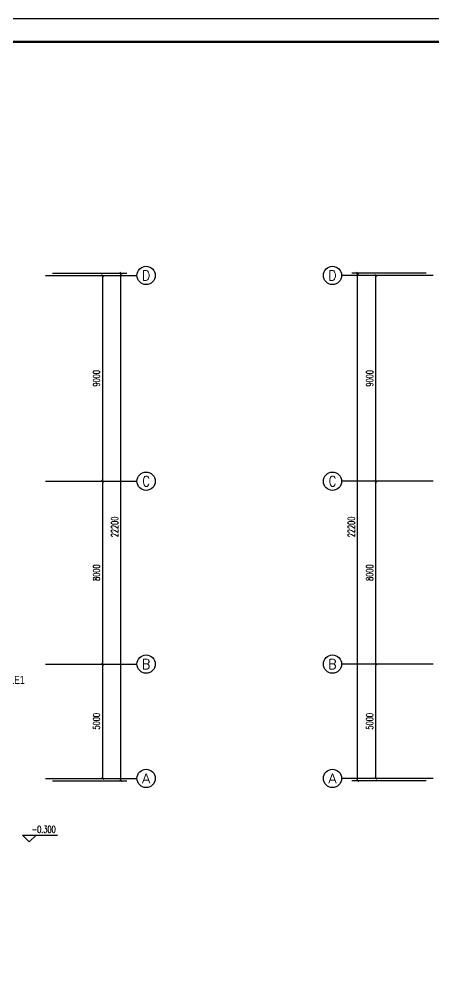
# Model space of a CAD drawing. Extents: x 5211311 to 5622788, y -441754 to -251897.
# Drawn here: x 5275055 to 5293174, y -404806 to -363337 of the extents above; entities that cross this region are included whole.
import ezdxf
from ezdxf.enums import TextEntityAlignment as Align

# ---------------------------------------------------------------- set-up
doc = ezdxf.new("R2010")
doc.units = 0
doc.header["$LTSCALE"] = 1000
doc.header["$MEASUREMENT"] = 0
doc.layers.get('0').update_dxf_attribs({"linetype": 'CONTINUOUS'})
doc.layers.get('Defpoints').update_dxf_attribs({"linetype": 'CONTINUOUS'})
for name, color, linetype in [('AXIS_TEXT', 7, 'CONTINUOUS'), ('PUB_TITLE', 4, 'CONTINUOUS'), ('建筑底图', 251, 'CONTINUOUS'), ('电气文字', 7, 'CONTINUOUS')]:
    doc.layers.add(name, color=color, linetype=linetype)
doc.styles.add('_TCH_AXIS', font='COMPLEX', dxfattribs={"bigfont": 'GBCBIG'})
doc.styles.add('_TCH_DIM', font='SIMPLEX', dxfattribs={"bigfont": 'GBCBIG'})
doc.styles.add('_TCH_DIM_T3', font='SIMPLEX', dxfattribs={"width": 0.705882, "bigfont": 'GBCBIG'})
doc.styles.add('COMPLEX', font='COMPLEX')
doc.styles.add('SCEI', font='hdtxt.shx', dxfattribs={"width": 0.8, "height": 400, "bigfont": 'hdhztxt.shx'})
doc.dimstyles.new('_TCH_ARCH&&100', dxfattribs={"dimtxt": 297.5, "dimasz": 100, "dimexe": 250, "dimexo": 300, "dimgap": 126.25, "dimtad": 1, "dimdec": 0, "dimzin": 0, "dimdsep": 46, "dimtxsty": '_TCH_DIM_T3', "dimblk": 'ARCHTICK', "dimcen": 0.09, "dimclrt": 7, "dimazin": 2, "dimtfac": 1, "dimtdec": 0, "dimtix": 1, "dimtmove": 2, "dimatfit": 3, "dimfxl": 0, "dimtolj": 1, "dimtzin": 0, "dimarcsym": 0})

# ---------------------------------------------------------------- blocks, each defined once
blk = doc.blocks.new('_ArchTick')
at = {"color": 0, "linetype": 'ByBlock', "const_width": 0.4}
blk.add_lwpolyline([(-0.5, -0.5), (0.5, 0.5)], dxfattribs=at)
blk = doc.blocks.new('*D13')
at = {"layer": 'Defpoints', "color": 0, "transparency": 16777216}
for p in [(5276220, -391556), (5278720, -391556), (5276220, -396556)]:
    blk.add_point(p, dxfattribs=at)
at = {"layer": '建筑底图', "color": 0, "lineweight": -2, "transparency": 16777216}
for p, q in [((5276520, -391556), (5278970, -391556)), ((5278720, -396556), (5278720, -391556)), ((5276520, -396556), (5278970, -396556))]:
    blk.add_line(p, q, dxfattribs=at)
at = {"layer": '建筑底图', "color": 0, "lineweight": -2, "transparency": 16777216, "xscale": 100, "yscale": 100, "zscale": 100}
for p, rotation in [((5278720, -391556), 90), ((5278720, -396556), 270)]:
    blk.add_blockref('_ArchTick', p, dxfattribs=dict(at, rotation=rotation))
at = {"layer": '建筑底图', "color": 7, "transparency": 16777216, "insert": (5278445, -394056), "char_height": 297.5, "attachment_point": 5, "rotation": 90, "style": '_TCH_DIM_T3'}
blk.add_mtext('\\A1;5000', dxfattribs=at)
blk = doc.blocks.new('*D14')
at = {"layer": 'Defpoints', "color": 0, "transparency": 16777216}
for p in [(5276220, -383556), (5278720, -383556), (5276220, -391556)]:
    blk.add_point(p, dxfattribs=at)
at = {"layer": '建筑底图', "color": 0, "lineweight": -2, "transparency": 16777216}
for p, q in [((5276520, -383556), (5278970, -383556)), ((5278720, -391556), (5278720, -383556)), ((5276520, -391556), (5278970, -391556))]:
    blk.add_line(p, q, dxfattribs=at)
at = {"layer": '建筑底图', "color": 0, "lineweight": -2, "transparency": 16777216, "xscale": 100, "yscale": 100, "zscale": 100}
for p, rotation in [((5278720, -383556), 90), ((5278720, -391556), 270)]:
    blk.add_blockref('_ArchTick', p, dxfattribs=dict(at, rotation=rotation))
at = {"layer": '建筑底图', "color": 7, "transparency": 16777216, "insert": (5278445, -387556), "char_height": 297.5, "attachment_point": 5, "rotation": 90, "style": '_TCH_DIM_T3'}
blk.add_mtext('\\A1;8000', dxfattribs=at)
blk = doc.blocks.new('*D15')
at = {"layer": 'Defpoints', "color": 0, "transparency": 16777216}
for p in [(5276220, -374556), (5278720, -374556), (5276220, -383556)]:
    blk.add_point(p, dxfattribs=at)
at = {"layer": '建筑底图', "color": 0, "lineweight": -2, "transparency": 16777216}
for p, q in [((5276520, -374556), (5278970, -374556)), ((5278720, -383556), (5278720, -374556)), ((5276520, -383556), (5278970, -383556))]:
    blk.add_line(p, q, dxfattribs=at)
at = {"layer": '建筑底图', "color": 0, "lineweight": -2, "transparency": 16777216, "xscale": 100, "yscale": 100, "zscale": 100}
for p, rotation in [((5278720, -374556), 90), ((5278720, -383556), 270)]:
    blk.add_blockref('_ArchTick', p, dxfattribs=dict(at, rotation=rotation))
at = {"layer": '建筑底图', "color": 7, "transparency": 16777216, "insert": (5278445, -379056), "char_height": 297.5, "attachment_point": 5, "rotation": 90, "style": '_TCH_DIM_T3'}
blk.add_mtext('\\A1;9000', dxfattribs=at)
blk = doc.blocks.new('*D16')
at = {"layer": 'Defpoints', "color": 0, "transparency": 16777216}
for p in [(5276220, -374456), (5279520, -374456), (5276220, -396656)]:
    blk.add_point(p, dxfattribs=at)
at = {"layer": '建筑底图', "color": 0, "lineweight": -2, "transparency": 16777216}
for p, q in [((5276520, -374456), (5279770, -374456)), ((5279520, -396656), (5279520, -374456)), ((5276520, -396656), (5279770, -396656))]:
    blk.add_line(p, q, dxfattribs=at)
at = {"layer": '建筑底图', "color": 0, "lineweight": -2, "transparency": 16777216, "xscale": 100, "yscale": 100, "zscale": 100}
for p, rotation in [((5279520, -374456), 90), ((5279520, -396656), 270)]:
    blk.add_blockref('_ArchTick', p, dxfattribs=dict(at, rotation=rotation))
at = {"layer": '建筑底图', "color": 7, "transparency": 16777216, "insert": (5279245, -385556), "char_height": 297.5, "attachment_point": 5, "rotation": 90, "style": '_TCH_DIM_T3'}
blk.add_mtext('\\A1;22200', dxfattribs=at)
blk = doc.blocks.new('_AXISO')
blk.add_circle((0, 0), 0.5)
at = {"layer": 'AXIS_TEXT', "style": 'COMPLEX', "width": 1.041667}
blk.add_attdef('A', text='', height=0.56, dxfattribs=at).set_placement((-0.25, -0.28), (0.25, -0.28), align=Align.FIT)
blk = doc.blocks.new('*D72')
at = {"layer": 'Defpoints', "color": 0, "transparency": 16777216}
for p in [(5290674, -391556), (5293174, -391556), (5293174, -396556)]:
    blk.add_point(p, dxfattribs=at)
at = {"layer": '建筑底图', "color": 0, "lineweight": -2, "transparency": 16777216}
for p, q in [((5292874, -391556), (5290424, -391556)), ((5290674, -396556), (5290674, -391556)), ((5292874, -396556), (5290424, -396556))]:
    blk.add_line(p, q, dxfattribs=at)
at = {"layer": '建筑底图', "color": 0, "lineweight": -2, "transparency": 16777216, "xscale": 100, "yscale": 100, "zscale": 100}
for p, rotation in [((5290674, -391556), 90), ((5290674, -396556), 270)]:
    blk.add_blockref('_ArchTick', p, dxfattribs=dict(at, rotation=rotation))
at = {"layer": '建筑底图', "color": 7, "transparency": 16777216, "insert": (5290399, -394056), "char_height": 297.5, "attachment_point": 5, "rotation": 90, "style": '_TCH_DIM_T3'}
blk.add_mtext('\\A1;5000', dxfattribs=at)
blk = doc.blocks.new('*D73')
at = {"layer": 'Defpoints', "color": 0, "transparency": 16777216}
for p in [(5290674, -383556), (5293174, -383556), (5293174, -391556)]:
    blk.add_point(p, dxfattribs=at)
at = {"layer": '建筑底图', "color": 0, "lineweight": -2, "transparency": 16777216}
for p, q in [((5292874, -383556), (5290424, -383556)), ((5290674, -391556), (5290674, -383556)), ((5292874, -391556), (5290424, -391556))]:
    blk.add_line(p, q, dxfattribs=at)
at = {"layer": '建筑底图', "color": 0, "lineweight": -2, "transparency": 16777216, "xscale": 100, "yscale": 100, "zscale": 100}
for p, rotation in [((5290674, -383556), 90), ((5290674, -391556), 270)]:
    blk.add_blockref('_ArchTick', p, dxfattribs=dict(at, rotation=rotation))
at = {"layer": '建筑底图', "color": 7, "transparency": 16777216, "insert": (5290399, -387556), "char_height": 297.5, "attachment_point": 5, "rotation": 90, "style": '_TCH_DIM_T3'}
blk.add_mtext('\\A1;8000', dxfattribs=at)
blk = doc.blocks.new('*D74')
at = {"layer": 'Defpoints', "color": 0, "transparency": 16777216}
for p in [(5290674, -374556), (5293174, -374556), (5293174, -383556)]:
    blk.add_point(p, dxfattribs=at)
at = {"layer": '建筑底图', "color": 0, "lineweight": -2, "transparency": 16777216}
for p, q in [((5292874, -374556), (5290424, -374556)), ((5290674, -383556), (5290674, -374556)), ((5292874, -383556), (5290424, -383556))]:
    blk.add_line(p, q, dxfattribs=at)
at = {"layer": '建筑底图', "color": 0, "lineweight": -2, "transparency": 16777216, "xscale": 100, "yscale": 100, "zscale": 100}
for p, rotation in [((5290674, -374556), 90), ((5290674, -383556), 270)]:
    blk.add_blockref('_ArchTick', p, dxfattribs=dict(at, rotation=rotation))
at = {"layer": '建筑底图', "color": 7, "transparency": 16777216, "insert": (5290399, -379056), "char_height": 297.5, "attachment_point": 5, "rotation": 90, "style": '_TCH_DIM_T3'}
blk.add_mtext('\\A1;9000', dxfattribs=at)
blk = doc.blocks.new('*D75')
at = {"layer": 'Defpoints', "color": 0, "transparency": 16777216}
for p in [(5289874, -374456), (5293174, -374456), (5293174, -396656)]:
    blk.add_point(p, dxfattribs=at)
at = {"layer": '建筑底图', "color": 0, "lineweight": -2, "transparency": 16777216}
for p, q in [((5292874, -374456), (5289624, -374456)), ((5289874, -396656), (5289874, -374456)), ((5292874, -396656), (5289624, -396656))]:
    blk.add_line(p, q, dxfattribs=at)
at = {"layer": '建筑底图', "color": 0, "lineweight": -2, "transparency": 16777216, "xscale": 100, "yscale": 100, "zscale": 100}
for p, rotation in [((5289874, -374456), 90), ((5289874, -396656), 270)]:
    blk.add_blockref('_ArchTick', p, dxfattribs=dict(at, rotation=rotation))
at = {"layer": '建筑底图', "color": 7, "transparency": 16777216, "insert": (5289599, -385556), "char_height": 297.5, "attachment_point": 5, "rotation": 90, "style": '_TCH_DIM_T3'}
blk.add_mtext('\\A1;22200', dxfattribs=at)

msp = doc.modelspace()

# ---------------------------------------------------------------- linework, layer by layer
at = {"layer": 'PUB_TITLE', "color": 4}
msp.add_lwpolyline([(5241988.4, -422737.3), (5326088.4, -422737.3), (5326088.4, -363337.3), (5241988.4, -363337.3)], close=True, dxfattribs=at)
at = {"layer": 'PUB_TITLE', "color": 4, "const_width": 100}
msp.add_lwpolyline([(5244488.4, -421737.3), (5325088.4, -421737.3), (5325088.4, -364337.3), (5244488.4, -364337.3)], close=True, dxfattribs=at)
at = {"layer": '建筑底图'}
for p, q in [((5276220.1, -374556.3), (5280220.1, -374556.3)), ((5293174.3, -374556.3), (5289174.3, -374556.3)), ((5276220.1, -383556.3), (5280220.1, -383556.3)), ((5293174.3, -383556.3), (5289174.3, -383556.3)), ((5276220.1, -391556.3), (5280220.1, -391556.3)), ((5293174.3, -391556.3), (5289174.3, -391556.3)), ((5276220.1, -396556.3), (5280220.1, -396556.3)), ((5293174.3, -396556.3), (5289174.3, -396556.3)), ((5275508.2, -399336), (5275208.2, -399036)), ((5275208.2, -399036), (5276748.4, -399036)), ((5275508.2, -399336), (5275808.2, -399036))]:
    msp.add_line(p, q, dxfattribs=at)

# ---------------------------------------------------------------- block references
ref = msp.add_blockref('_AXISO', (5280620.1, -374556.3), dxfattribs=dict(at, xscale=800, yscale=800, zscale=800))
ref.add_attrib('A', 'D', dxfattribs={"layer": 'AXIS_TEXT', "color": 0, "height": 435.3, "style": '_TCH_AXIS'}).set_placement((5280443.9, -374773.9), (5280796.2, -374773.9), align=Align.FIT)
ref = msp.add_blockref('_AXISO', (5288774.3, -374556.3), dxfattribs=dict(at, xscale=800, yscale=800, zscale=800))
ref.add_attrib('A', 'D', dxfattribs={"layer": 'AXIS_TEXT', "color": 0, "height": 435.3, "style": '_TCH_AXIS'}).set_placement((5288598.1, -374773.9), (5288950.5, -374773.9), align=Align.FIT)
ref = msp.add_blockref('_AXISO', (5280620.1, -383556.3), dxfattribs=dict(at, xscale=800, yscale=800, zscale=800))
ref.add_attrib('A', 'C', dxfattribs={"layer": 'AXIS_TEXT', "color": 0, "height": 455.7, "style": '_TCH_AXIS'}).set_placement((5280457.3, -383784.1), (5280782.8, -383784.1), align=Align.FIT)
ref = msp.add_blockref('_AXISO', (5288774.3, -383556.3), dxfattribs=dict(at, xscale=800, yscale=800, zscale=800))
ref.add_attrib('A', 'C', dxfattribs={"layer": 'AXIS_TEXT', "color": 0, "height": 455.7, "style": '_TCH_AXIS'}).set_placement((5288611.5, -383784.1), (5288937, -383784.1), align=Align.FIT)
ref = msp.add_blockref('_AXISO', (5280620.1, -391556.3), dxfattribs=dict(at, xscale=800, yscale=800, zscale=800))
ref.add_attrib('A', 'B', dxfattribs={"layer": 'AXIS_TEXT', "color": 0, "height": 435.3, "style": '_TCH_AXIS'}).set_placement((5280443.9, -391773.9), (5280796.2, -391773.9), align=Align.FIT)
ref = msp.add_blockref('_AXISO', (5288774.3, -391556.3), dxfattribs=dict(at, xscale=800, yscale=800, zscale=800))
ref.add_attrib('A', 'B', dxfattribs={"layer": 'AXIS_TEXT', "color": 0, "height": 435.3, "style": '_TCH_AXIS'}).set_placement((5288598.1, -391773.9), (5288950.5, -391773.9), align=Align.FIT)
ref = msp.add_blockref('_AXISO', (5280620.1, -396556.3), dxfattribs=dict(at, xscale=800, yscale=800, zscale=800))
ref.add_attrib('A', 'A', dxfattribs={"layer": 'AXIS_TEXT', "color": 0, "height": 425.2, "style": '_TCH_AXIS'}).set_placement((5280437.8, -396768.9), (5280802.3, -396768.9), align=Align.FIT)
ref = msp.add_blockref('_AXISO', (5288774.3, -396556.3), dxfattribs=dict(at, xscale=800, yscale=800, zscale=800))
ref.add_attrib('A', 'A', dxfattribs={"layer": 'AXIS_TEXT', "color": 0, "height": 425.2, "style": '_TCH_AXIS'}).set_placement((5288592.1, -396768.9), (5288956.5, -396768.9), align=Align.FIT)

# ---------------------------------------------------------------- texts
at = {"layer": '建筑底图', "style": '_TCH_DIM', "width": 0.705882}
msp.add_text('-0.300', height=297.5, dxfattribs=at).set_placement((5275618.4, -398931))
at = {"layer": '电气文字', "style": 'SCEI', "width": 0.8}
msp.add_text('09-ALE1', height=350, dxfattribs=at).set_placement((5273847.3, -392419))

# ---------------------------------------------------------------- dimensions: what is measured, and where the dimension line sits
at = {"layer": '建筑底图'}
for p1, p2, distance, picture, middle in [((5276220.1, -396656.3), (5276220.1, -374456.3), -3300, '*D16', (5279245.1, -385556.3)), ((5293174.3, -396656.3), (5293174.3, -374456.3), 3300, '*D75', (5289599.3, -385556.3)), ((5276220.1, -383556.3), (5276220.1, -374556.3), -2500, '*D15', (5278445.1, -379056.3)), ((5293174.3, -383556.3), (5293174.3, -374556.3), 2500, '*D74', (5290399.3, -379056.3)), ((5276220.1, -391556.3), (5276220.1, -383556.3), -2500, '*D14', (5278445.1, -387556.3)), ((5293174.3, -391556.3), (5293174.3, -383556.3), 2500, '*D73', (5290399.3, -387556.3)), ((5276220.1, -396556.3), (5276220.1, -391556.3), -2500, '*D13', (5278445.1, -394056.3)), ((5293174.3, -396556.3), (5293174.3, -391556.3), 2500, '*D72', (5290399.3, -394056.3))]:
    dim = msp.add_aligned_dim(p1=p1, p2=p2, distance=distance, dimstyle='_TCH_ARCH&&100', dxfattribs=at)
    dim.commit()
    dim.dimension.update_dxf_attribs({"geometry": picture, "text_midpoint": middle})

doc.saveas('drawing.dxf')
